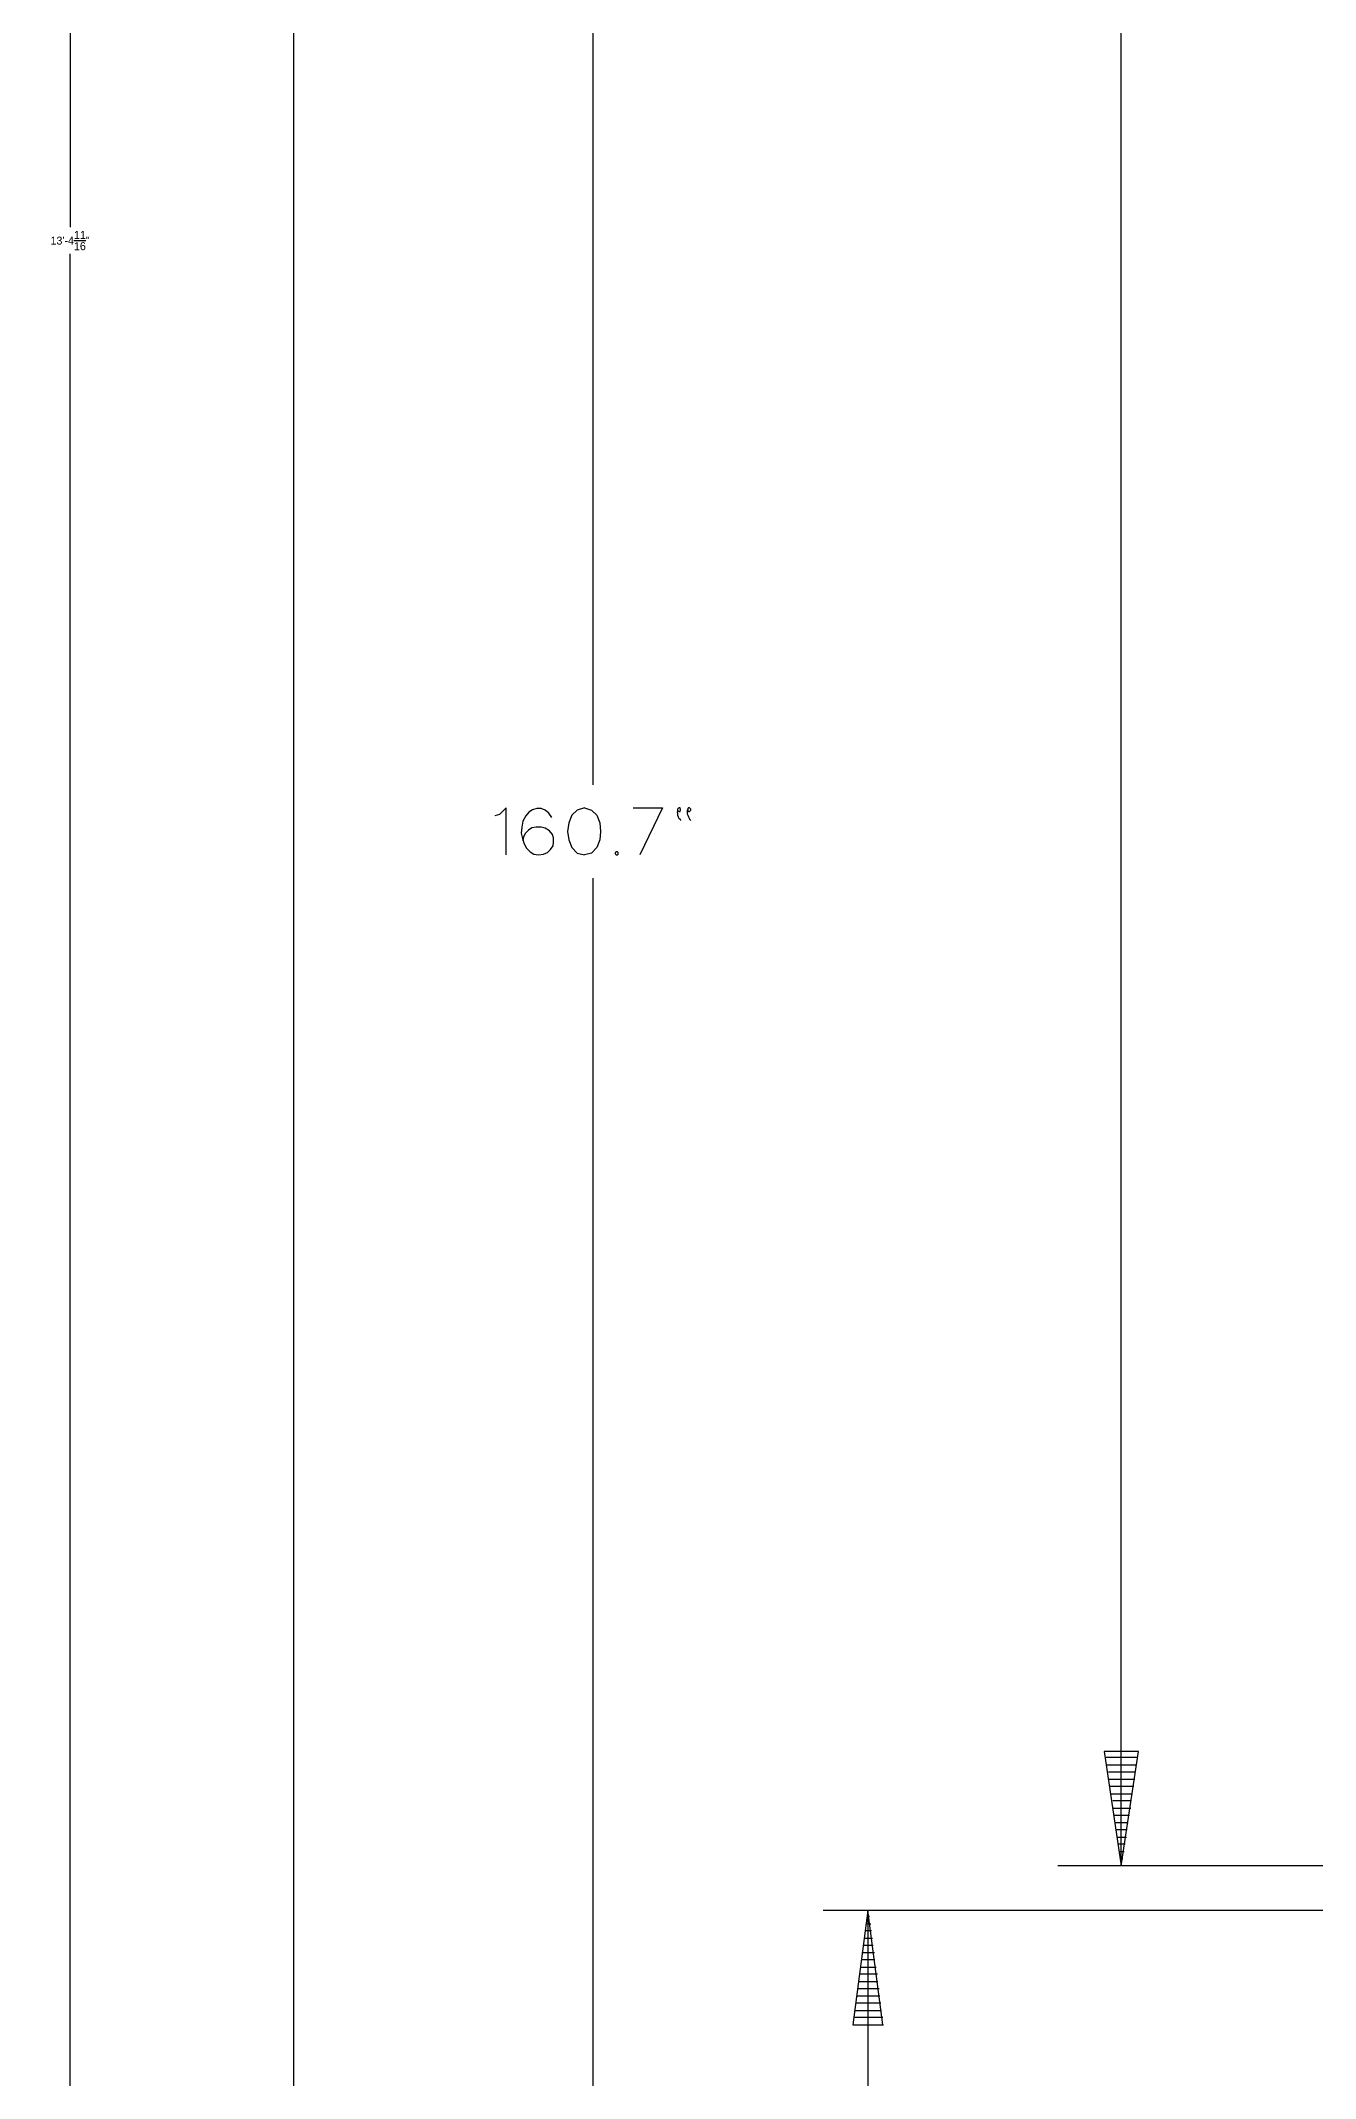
# Model space of a CAD drawing. Header units: inches. Extents: x -1698 to -1559, y -917 to -744.
# Drawn here: x -1697.9 to -1669.22, y -871.09 to -825.26 of the extents above; entities that cross this region are included whole.
import ezdxf

# ---------------------------------------------------------------- set-up
doc = ezdxf.new("R2010")
doc.units = ezdxf.units.IN
doc.layers.get('0').update_dxf_attribs({"linetype": 'CONTINUOUS'})
doc.layers.get('Defpoints').update_dxf_attribs({"linetype": 'CONTINUOUS'})
doc.layers.add('DH152', color=7, linetype='CONTINUOUS')
doc.dimstyles.new('ISO-25', dxfattribs={"dimtxt": 2.5, "dimasz": 2.5, "dimexe": 1.25, "dimexo": 0.625, "dimtad": 1, "dimdsep": 46, "dimlunit": 4, "dimtxsty": 'Standard', "dimcen": 2.5, "dimadec": 0, "dimazin": 0, "dimtfac": 1, "dimtmove": 0, "dimatfit": 3, "dimfxl": 1, "dimarcsym": 0})

# ---------------------------------------------------------------- blocks, each defined once
blk = doc.blocks.new('*D0')
at = {"color": 0, "linetype": 'ByBlock', "lineweight": -2}
for p, q in [((-1686.542, -749.406), (-1697.418, -749.406)), ((-1697.238, -749.586), (-1697.238, -829.456)), ((-1697.238, -909.926), (-1697.238, -830.056)), ((-1686.542, -910.106), (-1697.418, -910.106))]:
    blk.add_line(p, q, dxfattribs=at)
at = {"color": 0}
for points in [[(-1697.208, -749.586), (-1697.268, -749.586), (-1697.238, -749.406)], [(-1697.268, -909.926), (-1697.208, -909.926), (-1697.238, -910.106)]]:
    blk.add_solid(points, dxfattribs=at)
at = {"layer": 'Defpoints', "color": 0}
for p in [(-1697.238, -749.406), (-1686.479, -749.406), (-1686.479, -910.106)]:
    blk.add_point(p, dxfattribs=at)
at = {"color": 0, "linetype": 'ByBlock', "insert": (-1697.238, -829.756), "char_height": 0.18, "attachment_point": 5}
blk.add_mtext('\\A1;13\'-4{\\H1.000000x;\\S11/16;}"', dxfattribs=at)

msp = doc.modelspace()

# ---------------------------------------------------------------- linework, layer by layer
at = {"layer": 'DH152', "color": 7}
for points in [[(-1692.20639, -916.86178), (-1692.20639, -743.89502)], [(-1685.47727, -749.40558), (-1685.47727, -842.00204)], [(-1673.58962, -866.31893), (-1673.58962, -800.85558)], [(-1687.42696, -843.57262), (-1687.42696, -842.51654), (-1687.57589, -842.66547), (-1687.68421, -842.69255)], [(-1687.04785, -842.81441), (-1687.07493, -842.9498), (-1687.08847, -843.0852), (-1687.06139, -843.20705), (-1687.02077, -843.32891), (-1686.96661, -843.42368), (-1686.88538, -843.50492), (-1686.80414, -843.55908), (-1686.69582, -843.57262), (-1686.69582, -843.57262)], [(-1686.39796, -842.73317), (-1686.46565, -842.63839), (-1686.54689, -842.5707), (-1686.64167, -842.53008), (-1686.73644, -842.53008), (-1686.83122, -842.55716), (-1686.91246, -842.61131), (-1686.98015, -842.69255), (-1687.04785, -842.81441), (-1687.04785, -842.81441)], [(-1685.66682, -842.51654), (-1685.8293, -842.5707), (-1685.95115, -842.67901), (-1686.01885, -842.85502), (-1686.04593, -843.04458), (-1686.01885, -843.23413), (-1685.95115, -843.41014), (-1685.8293, -843.532), (-1685.66682, -843.57262), (-1685.66682, -843.57262)], [(-1685.66682, -842.51654), (-1685.50435, -842.5707), (-1685.3825, -842.67901), (-1685.3148, -842.85502), (-1685.30126, -843.04458), (-1685.3148, -843.23413), (-1685.3825, -843.41014), (-1685.50435, -843.532), (-1685.66682, -843.57262), (-1685.66682, -843.57262)], [(-1684.57013, -842.51654), (-1683.90669, -842.51654), (-1684.42119, -843.57262)], [(-1683.56821, -842.54362), (-1683.56821, -842.58423), (-1683.58175, -842.61131), (-1683.56821, -842.65193), (-1683.56821, -842.67901), (-1683.55467, -842.71963), (-1683.54113, -842.74671), (-1683.51405, -842.77379), (-1683.50051, -842.80087), (-1683.50051, -842.80087)], [(-1683.33804, -842.54362), (-1683.35158, -842.58423), (-1683.35158, -842.61131), (-1683.35158, -842.65193), (-1683.33804, -842.67901), (-1683.3245, -842.71963), (-1683.31096, -842.74671), (-1683.29742, -842.77379), (-1683.27034, -842.80087), (-1683.27034, -842.80087)], [(-1686.45211, -843.03104), (-1686.54689, -842.97688), (-1686.64167, -842.9498), (-1686.74998, -842.9498), (-1686.84476, -842.96334), (-1686.926, -843.0175), (-1686.99369, -843.0852), (-1687.03431, -843.16643), (-1687.04785, -843.26121), (-1687.04785, -843.26121)], [(-1686.69582, -843.57262), (-1686.58751, -843.55908), (-1686.49273, -843.51846), (-1686.42504, -843.45076), (-1686.37088, -843.36952), (-1686.35734, -843.28829), (-1686.35734, -843.19351), (-1686.38442, -843.11227), (-1686.45211, -843.03104), (-1686.45211, -843.03104)], [(-1685.47727, -844.10066), (-1685.47727, -910.10558)], [(-1673.21051, -863.88183), (-1673.9281, -863.88183)], [(-1673.90102, -864.0443), (-1673.23759, -864.0443)], [(-1673.26467, -864.20677), (-1673.87394, -864.20677)], [(-1673.8604, -864.36925), (-1673.27821, -864.36925)], [(-1673.30529, -864.53172), (-1673.83333, -864.53172)], [(-1673.80625, -864.69419), (-1673.33237, -864.69419)], [(-1673.35944, -864.85667), (-1673.77917, -864.85667)], [(-1673.76563, -865.01914), (-1673.37298, -865.01914)], [(-1673.40006, -865.18161), (-1673.73855, -865.18161)], [(-1673.71147, -865.34409), (-1673.42714, -865.34409)], [(-1673.45422, -865.50656), (-1673.68439, -865.50656)], [(-1673.67085, -865.66904), (-1673.46776, -865.66904)], [(-1673.49484, -865.83151), (-1673.64377, -865.83151)], [(-1673.61669, -865.99398), (-1673.52192, -865.99398)], [(-1673.549, -866.15646), (-1673.58962, -866.15646)], [(-1667.375, -866.31893), (-1675.01126, -866.31893)], [(-1667.375, -867.32085), (-1680.29165, -867.32085)], [(-1679.31681, -867.61872), (-1679.22204, -867.61872)], [(-1679.28973, -867.32085), (-1679.28973, -888.91631)], [(-1679.24911, -867.45625), (-1679.28973, -867.45625)], [(-1679.35743, -867.94367), (-1679.18142, -867.94367)], [(-1679.2085, -867.78119), (-1679.33035, -867.78119)], [(-1679.12726, -868.43109), (-1679.42513, -868.43109)], [(-1679.39805, -868.26861), (-1679.1408, -868.26861)], [(-1679.16788, -868.10614), (-1679.38451, -868.10614)], [(-1679.49283, -868.91851), (-1679.05956, -868.91851)], [(-1679.0731, -868.75604), (-1679.46575, -868.75604)], [(-1679.43867, -868.59356), (-1679.10018, -868.59356)], [(-1678.99186, -869.40593), (-1679.56052, -869.40593)], [(-1679.53344, -869.24346), (-1679.01894, -869.24346)], [(-1679.03248, -869.08098), (-1679.50636, -869.08098)], [(-1679.62822, -869.89335), (-1678.93771, -869.89335)], [(-1678.95125, -869.73088), (-1679.60114, -869.73088)], [(-1679.57406, -869.5684), (-1678.97833, -869.5684)]]:
    msp.add_lwpolyline(points, dxfattribs=at)
for points in [[(-1683.56821, -842.55716), (-1683.56821, -842.5707), (-1683.55467, -842.58423), (-1683.54113, -842.59777), (-1683.52759, -842.59777), (-1683.51405, -842.59777), (-1683.51405, -842.58423), (-1683.50051, -842.5707), (-1683.50051, -842.55716), (-1683.50051, -842.55716), (-1683.50051, -842.54362), (-1683.51405, -842.53008), (-1683.51405, -842.51654), (-1683.52759, -842.51654), (-1683.54113, -842.51654), (-1683.55467, -842.53008), (-1683.56821, -842.54362), (-1683.56821, -842.55716)], [(-1683.33804, -842.55716), (-1683.33804, -842.5707), (-1683.33804, -842.58423), (-1683.3245, -842.59777), (-1683.31096, -842.59777), (-1683.29742, -842.59777), (-1683.28388, -842.58423), (-1683.27034, -842.5707), (-1683.27034, -842.55716), (-1683.27034, -842.55716), (-1683.27034, -842.54362), (-1683.28388, -842.53008), (-1683.29742, -842.51654), (-1683.31096, -842.51654), (-1683.3245, -842.51654), (-1683.33804, -842.53008), (-1683.33804, -842.54362), (-1683.33804, -842.55716)], [(-1684.93569, -843.50492), (-1684.94923, -843.50492), (-1684.96277, -843.51846), (-1684.97631, -843.51846), (-1684.97631, -843.532), (-1684.97631, -843.54554), (-1684.96277, -843.55908), (-1684.94923, -843.57262), (-1684.93569, -843.57262), (-1684.93569, -843.57262), (-1684.92215, -843.57262), (-1684.90861, -843.55908), (-1684.90861, -843.54554), (-1684.90861, -843.532), (-1684.90861, -843.51846), (-1684.90861, -843.51846), (-1684.92215, -843.50492), (-1684.93569, -843.50492)], [(-1673.96872, -863.74643), (-1673.58962, -866.31893), (-1673.19697, -863.74643)], [(-1673.57608, -866.31893), (-1673.57608, -866.31893)], [(-1679.62822, -869.89335), (-1678.95125, -869.89335), (-1679.28973, -867.32085)]]:
    msp.add_lwpolyline(points, close=True, dxfattribs=at)

# ---------------------------------------------------------------- dimensions: what is measured, and where the dimension line sits
at = {"linetype": 'ByBlock'}
dim = msp.add_aligned_dim(p1=(-1686.47919, -910.10558), p2=(-1686.47919, -749.40558), distance=10.75857, dimstyle='ISO-25', override={"dimtxt": 0.18, "dimasz": 0.18, "dimexe": 0.18, "dimexo": 0.0625, "dimgap": 0.09, "dimtad": 0, "dimtih": 1, "dimtoh": 1, "dimdec": 4, "dimlfac": 1, "dimzin": 0, "dimcen": 0.09, "dimtdec": 4, "dimtofl": 0, "dimtmove": 2, "dimtolj": 1, "dimtzin": 0}, dxfattribs=at)
dim.commit()
dim.dimension.update_dxf_attribs({"geometry": '*D0', "text_midpoint": (-1697.23776, -829.75558)})

doc.saveas('drawing.dxf')
